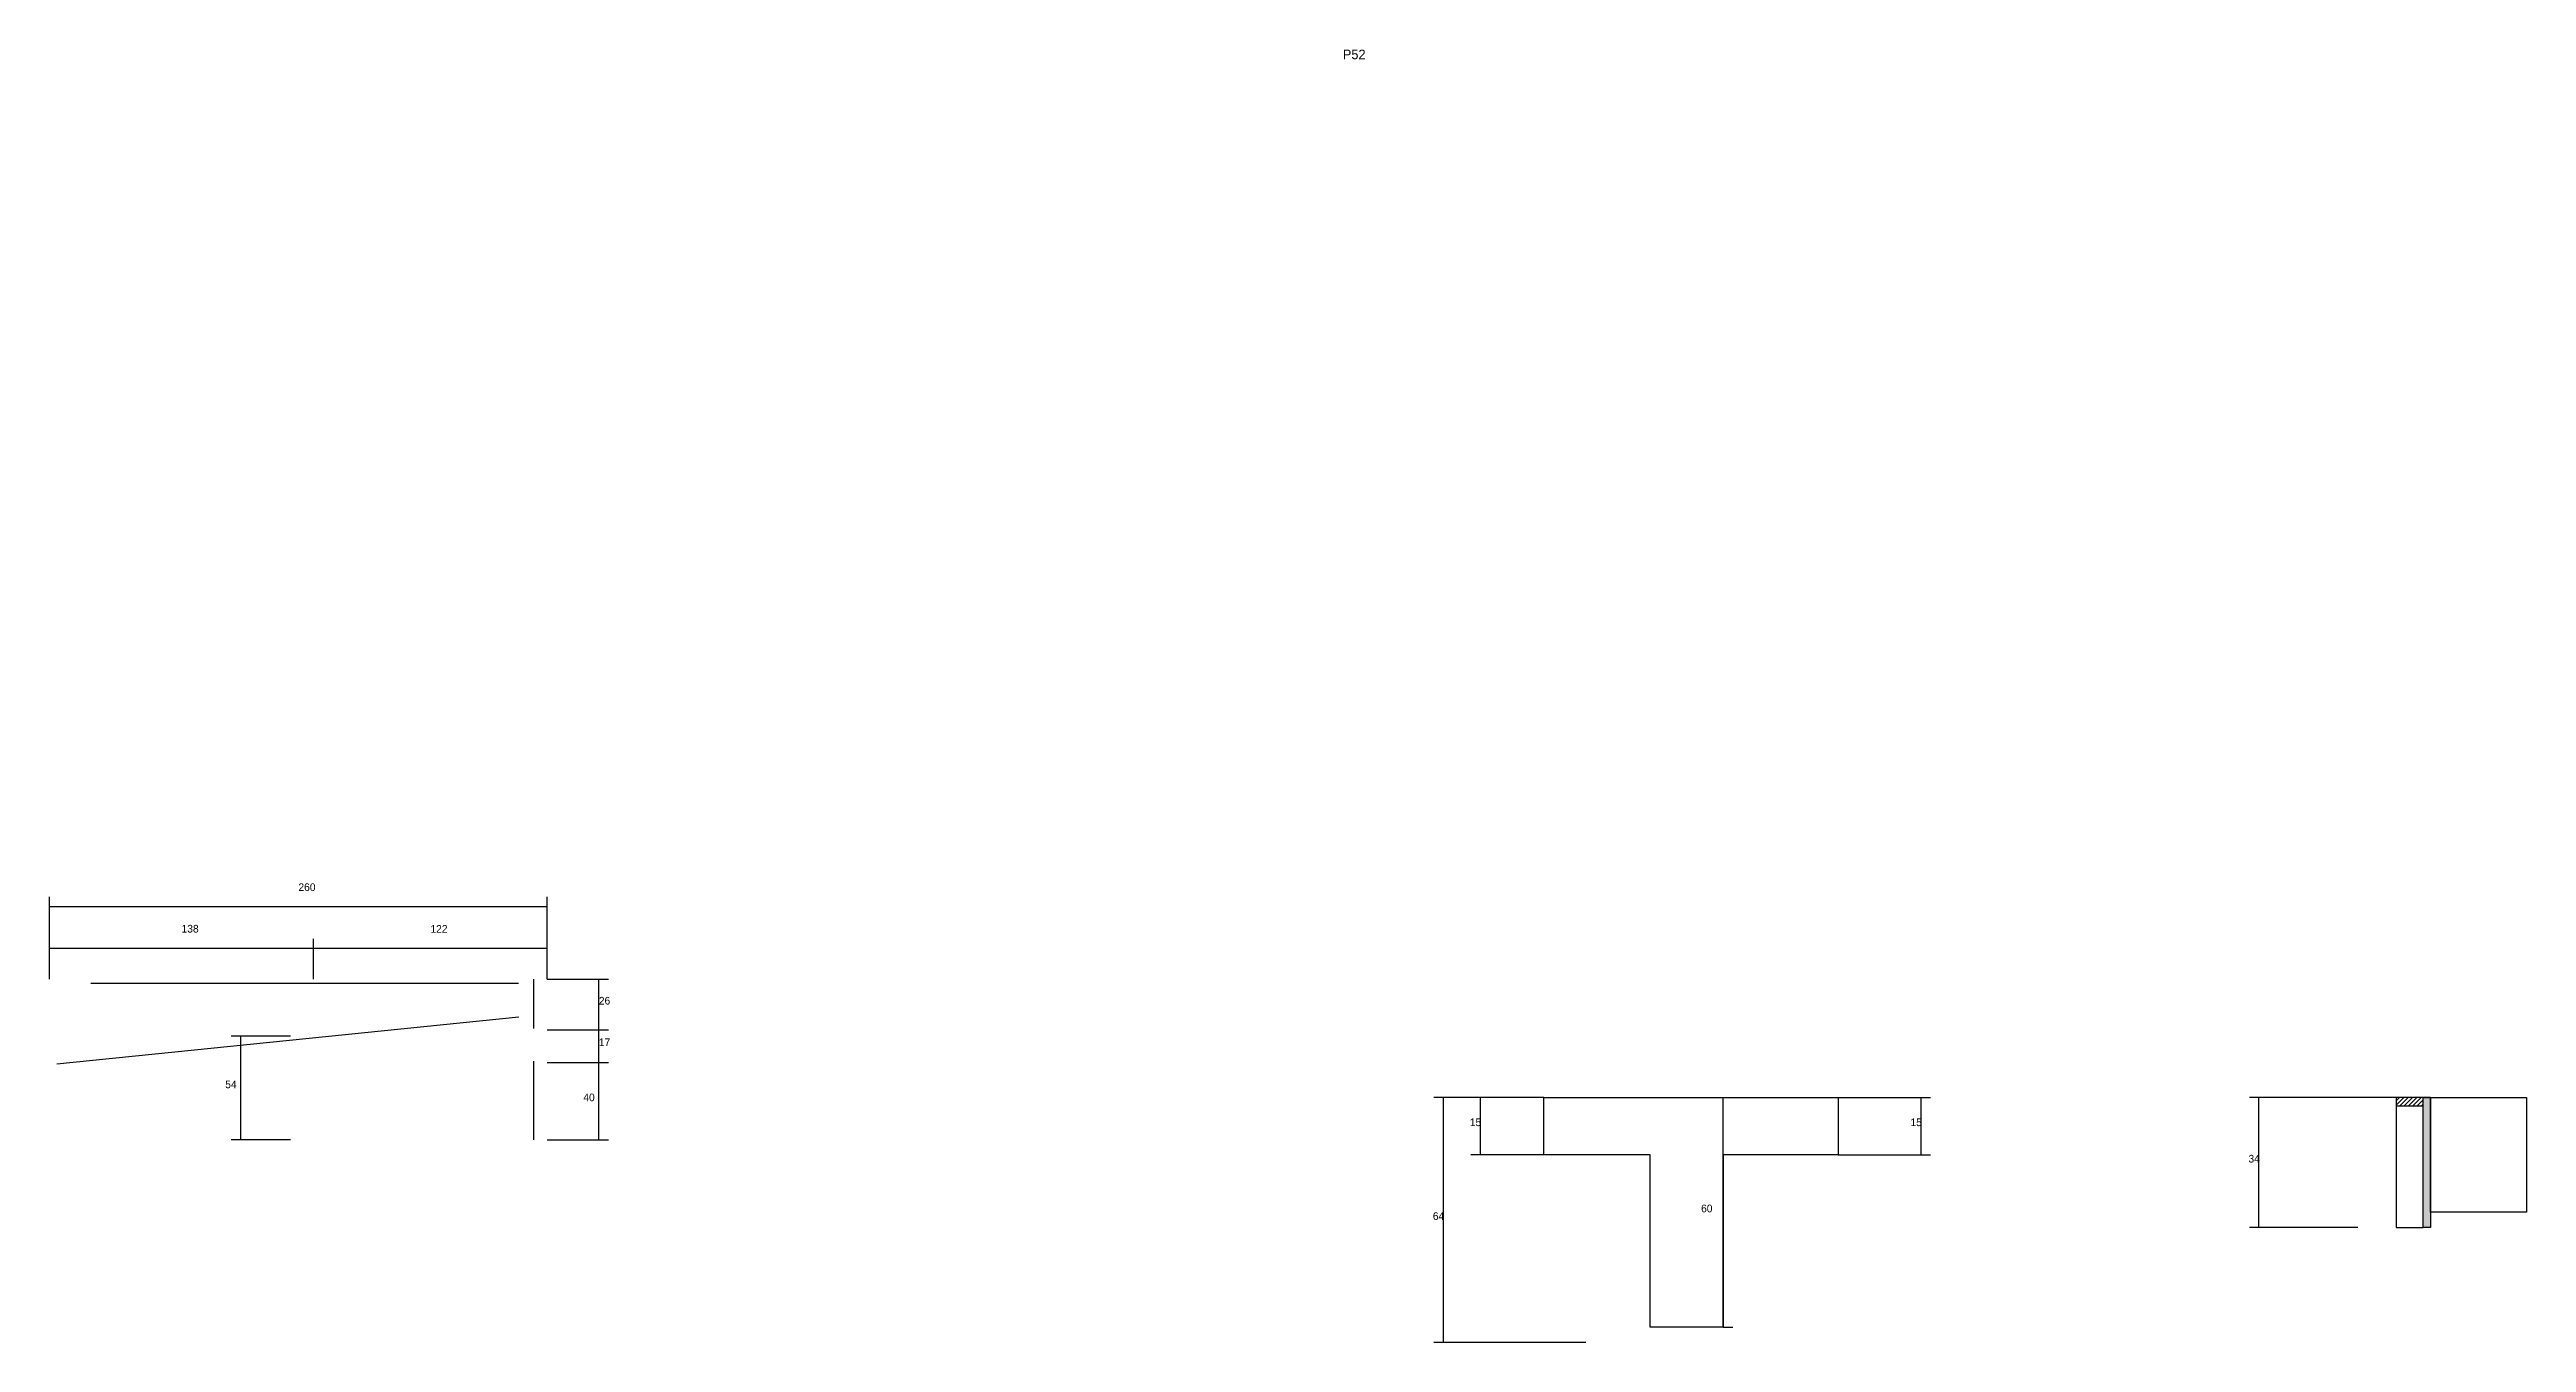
# Model space of a CAD drawing. Header units: metres. Extents: x 138160 to 139479, y 28450 to 29790.
# Drawn here: x 138165 to 139458, y 28450 to 29125 of the extents above; entities that cross this region are included whole.
import ezdxf

# ---------------------------------------------------------------- set-up
doc = ezdxf.new("R2010")
doc.units = ezdxf.units.M
for name, color, linetype in [('CONCRETO', 251, 'Continuous'), ('COTA', 4, 'Continuous'), ('Cota Seção (2x)', 4, 'Continuous'), ('Hachura', 253, 'Continuous'), ('Madeira', 126, 'Continuous'), ('NOMENCLATURA', 7, 'Continuous'), ('Painéis', 200, 'Continuous'), ('SARR_2.2x7', 40, 'Continuous')]:
    doc.layers.add(name, color=color, linetype=linetype)

msp = doc.modelspace()

# ---------------------------------------------------------------- hatches: boundary and pattern name
at = {"layer": 'Hachura'}
h = msp.add_hatch(dxfattribs=at)
h.set_pattern_fill('ANSI31', scale=0.5)
h.paths.add_polyline_path([(139404.2, 28573.5), (139404.2, 28577.9), (139404.2, 28577.9), (139390.2, 28577.9), (139390.2, 28577.9), (139390.2, 28573.5), (139390.2, 28573.5), (139404.2, 28573.5)])
h = msp.add_hatch(color=8, dxfattribs=at)
h.dxf.hatch_style = 1
h.paths.add_polyline_path([(139404.2, 28577.9), (139408.2, 28577.9), (139408.2, 28577.9), (139408.2, 28509.9), (139408.2, 28509.9), (139404.2, 28509.9), (139404.2, 28509.9), (139404.2, 28577.9)])

# ---------------------------------------------------------------- linework, layer by layer
at = {"layer": 'CONCRETO'}
for points in [[(138945.3, 28547.9), (138945.3, 28577.9), (139098.9, 28577.9), (139098.9, 28547.9), (139038.9, 28547.9), (139038.9, 28457.9), (139000.9, 28457.9), (139000.9, 28547.9)], [(139408.2, 28577.9), (139408.2, 28577.9), (139408.2, 28577.9), (139408.2, 28577.9), (139458.2, 28577.9), (139458.2, 28577.9), (139458.2, 28577.9), (139458.2, 28517.9), (139408.2, 28517.9), (139408.2, 28577.9)]]:
    msp.add_lwpolyline(points, close=True, dxfattribs=at)
at = {"layer": 'COTA'}
for p, q in [((138945.3, 28577.9), (138887.9, 28577.9)), ((138892.9, 28449.9), (138892.9, 28577.9)), ((138945.3, 28577.9), (138907.2, 28577.9)), ((138912.2, 28547.9), (138912.2, 28577.9)), ((139098.9, 28577.9), (139147.2, 28577.9)), ((139142.2, 28547.9), (139142.2, 28577.9)), ((139408.2, 28577.9), (139313.6, 28577.9)), ((139318.6, 28509.9), (139318.6, 28577.9)), ((138945.3, 28547.9), (138907.2, 28547.9)), ((139098.9, 28547.9), (139147.2, 28547.9)), ((139370.2, 28509.9), (139313.6, 28509.9)), ((138967.3, 28449.9), (138887.9, 28449.9))]:
    msp.add_line(p, q, dxfattribs=at)
at = {"layer": 'Cota Seção (2x)'}
for p, q in [((138165.4, 28639.7), (138165.4, 28682.6)), ((138165.4, 28677.6), (138425.2, 28677.6)), ((138425.2, 28639.7), (138425.2, 28682.6)), ((138165.4, 28639.7), (138165.4, 28660.8)), ((138165.4, 28655.8), (138303.2, 28655.8)), ((138303.2, 28639.7), (138303.2, 28660.8)), ((138303.2, 28639.7), (138303.2, 28660.8)), ((138303.2, 28655.8), (138425.2, 28655.8)), ((138425.2, 28639.7), (138425.2, 28660.8)), ((138425.2, 28639.7), (138457.1, 28639.7)), ((138452.1, 28613.2), (138452.1, 28639.7)), ((138291.2, 28609.8), (138260.2, 28609.8)), ((138265.2, 28555.7), (138265.2, 28609.8)), ((138425.2, 28613.2), (138457.1, 28613.2)), ((138425.2, 28613.2), (138457.1, 28613.2)), ((138452.1, 28596.2), (138452.1, 28613.2)), ((138425.2, 28596.2), (138457.1, 28596.2)), ((138425.2, 28596.2), (138457.1, 28596.2)), ((138452.1, 28555.7), (138452.1, 28596.2)), ((139038.9, 28457.9), (139038.9, 28577.9)), ((139038.9, 28577.9), (139043.9, 28577.9)), ((138291.2, 28555.7), (138260.2, 28555.7)), ((138425.2, 28555.7), (138457.1, 28555.7)), ((139038.9, 28457.9), (139043.9, 28457.9))]:
    msp.add_line(p, q, dxfattribs=at)
at = {"layer": 'Madeira'}
for points in [[(139404.2, 28573.5), (139404.2, 28577.9), (139390.2, 28577.9), (139390.2, 28573.5)], [(139404.2, 28577.9), (139390.2, 28577.9), (139390.2, 28509.9), (139404.2, 28509.9)]]:
    msp.add_lwpolyline(points, close=True, dxfattribs=at)
at = {"layer": 'Painéis'}
msp.add_lwpolyline([(139404.2, 28577.9), (139408.2, 28577.9), (139408.2, 28509.9), (139404.2, 28509.9)], close=True, dxfattribs=at)
at = {"layer": 'SARR_2.2x7'}
for p, q in [((138187, 28637.5), (138410.2, 28637.5)), ((138418.2, 28613.9), (138418.2, 28639.7)), ((138169.2, 28595.4), (138410.4, 28620)), ((138418.2, 28555.7), (138418.2, 28596.9))]:
    msp.add_line(p, q, dxfattribs=at)

# ---------------------------------------------------------------- texts
at = {"layer": 'COTA'}
for s, p in [('15', (138906.7, 28562.9)), ('15', (139136.7, 28562.9)), ('34', (139313.1, 28543.9)), ('64', (138887.4, 28513.9))]:
    msp.add_text(s, height=4, dxfattribs=at).set_placement(p)
at = {"layer": 'Cota Seção (2x)'}
for s, p in [('260', (138295.3, 28685.7)), ('138', (138234.3, 28664)), ('122', (138364.2, 28663.9)), ('26', (138452.1, 28626.4)), ('17', (138452.1, 28604.7)), ('54', (138257.1, 28582.7)), ('40', (138444, 28575.9)), ('60', (139027.4, 28517.9))]:
    msp.add_text(s, height=4, dxfattribs=at).set_placement(p)
at = {"layer": 'NOMENCLATURA'}
msp.add_text('P52', height=5, dxfattribs=at).set_placement((138840.4, 29120.1))

doc.saveas('drawing.dxf')
